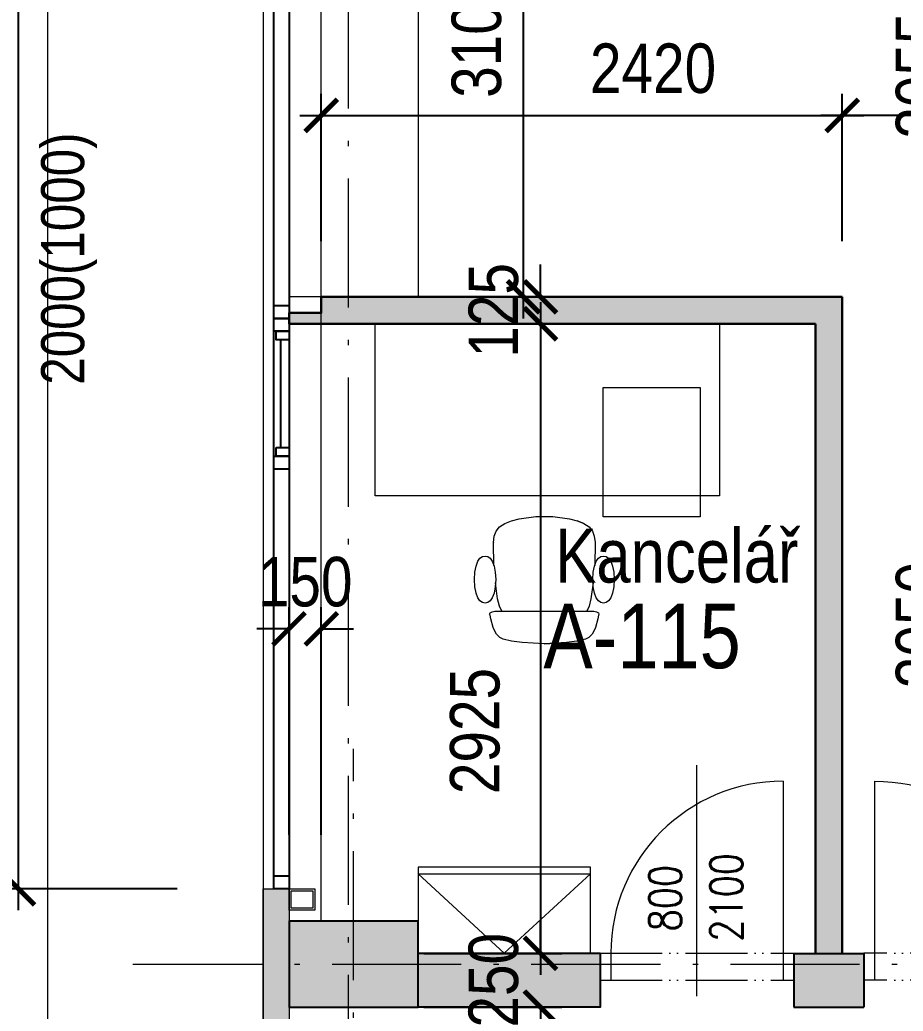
# Model space of a CAD drawing. Header units: millimetres. Extents: x 325046 to 1268204, y 1875583 to 2761998.
# Drawn here: x 704553 to 708657, y 2530674 to 2535280 of the extents above; entities that cross this region are included whole.
import ezdxf

# ---------------------------------------------------------------- set-up
doc = ezdxf.new("R2010")
doc.units = ezdxf.units.MM
doc.header["$LTSCALE"] = 100
doc.header["$PDMODE"] = 65
doc.linetypes.add('ACAD_ISO05W100', pattern=[33, 24, -3, 0, -3, 0, -3])
doc.linetypes.add('ACAD_ISO10W100', pattern=[18.5, 12, -3, 0.5, -3])
for name, color, linetype, lineweight, true_color in [('DVEŘE - POPIS', 7, 'Continuous', 5, 0x008a22), ('INTERIÉR', 7, 'Continuous', 5, 0xa65930), ('Manipulační - obrys - 1. etapa', 7, 'Continuous', 13, 0x1a63a8), ('OCELOVÉ KONSTRUKCE', 7, 'Continuous', 13, 0x2865c8), ('otvory', 7, 'Continuous', 20, 0xb30000), ('Pěší - obrys - 1. etapa', 7, 'Continuous', 13, 0x1a63a8), ('PŘÍČKY - SDK', 7, 'Continuous', 30, 0x6a1174), ('Šrafy - VÝPLŇ', 7, 'Continuous', 15, 0x9b9908)]:
    doc.layers.add(name, color=color, linetype=linetype, lineweight=lineweight, true_color=true_color)
for name, color, linetype in [('FASÁDY - okna - PŮDORYS', 8, 'Continuous'), ('kóty 100', 5, 'Continuous'), ('Kóty osové', 5, 'Continuous'), ('OKNA - RASTR', 5, 'Continuous'), ('PŘÍČKY - ZDĚNÉ', 4, 'Continuous'), ('ČÍSLO MÍSTNOSTI', 4, 'Continuous'), ('ŽB- SLOUPY', 3, 'Continuous')]:
    doc.layers.add(name, color=color, linetype=linetype)
for name, color, linetype, lineweight in [('Objekty - osy', 5, 'ACAD_ISO10W100', 20), ('OBVODOVÝ PLÁŠŤ', 2, 'Continuous', 9), ('ŠRAF-YTONG', 54, 'Continuous', 9), ('ŽB - Šraf-prefa', 253, 'Continuous', 13)]:
    doc.layers.add(name, color=color, linetype=linetype, lineweight=lineweight)
doc.layers.add('POPIS MÍSTNOSTÍ', color=7, linetype='Continuous', true_color=0x072bf2)
doc.layers.add('ŠRAF - SDK', color=7, linetype='Continuous', true_color=0xfbe0ee)
doc.styles.add('ARIAL NARROW', font='ARIALN.TTF')
doc.styles.add('ARIL-TENKÝ', font='arial.ttf')
doc.styles.add('FSIMPLEX', font='simplex.shx')
doc.dimstyles.new('100', dxfattribs={"dimscale": 100, "dimtxt": 2.3, "dimasz": 1.5, "dimexe": 1, "dimexo": 4, "dimgap": 1, "dimtad": 1, "dimdec": 0, "dimzin": 0, "dimdsep": 46, "dimtxsty": 'ARIAL NARROW', "dimblk": 'ARCHTICK', "dimcen": 4, "dimdle": 1, "dimclrd": 256, "dimclre": 256, "dimclrt": 7, "dimadec": 0, "dimazin": 0, "dimtfac": 1, "dimtdec": 0, "dimtix": 1, "dimtofl": 0, "dimtmove": 0, "dimatfit": 2, "dimldrblk": 'OBLIQUE', "dimfxl": 1, "dimtolj": 1, "dimtzin": 0, "dimlwd": -1, "dimlwe": -1, "dimarcsym": 1})
doc.dimstyles.new('400', dxfattribs={"dimscale": 400, "dimtxt": 2.5, "dimasz": 2, "dimexe": 1, "dimexo": 12, "dimgap": 1, "dimtad": 1, "dimdec": 0, "dimzin": 0, "dimdsep": 46, "dimtxsty": 'ARIL-TENKÝ', "dimblk": 'ARCHTICK', "dimcen": 4, "dimdle": 1, "dimclrd": 256, "dimclre": 256, "dimclrt": 7, "dimadec": 0, "dimazin": 0, "dimtfac": 1, "dimtdec": 0, "dimtix": 1, "dimtofl": 0, "dimtmove": 0, "dimatfit": 0, "dimldrblk": 'OBLIQUE', "dimfxl": 1, "dimtolj": 1, "dimtzin": 0, "dimlwd": -1, "dimlwe": -1, "dimarcsym": 0})

# ---------------------------------------------------------------- blocks, each defined once
blk = doc.blocks.new('_ARCHTICK')
at = {"color": 0, "linetype": 'ByBlock', "const_width": 0.15}
blk.add_lwpolyline([(-0.5, -0.5), (0.5, 0.5)], dxfattribs=at)
blk = doc.blocks.new('*D134')
at = {"layer": 'Defpoints', "color": 0, "transparency": 16777216}
for p in [(705803.7, 2536892.7), (699101.6, 2530892.7), (705803.7, 2530892.7)]:
    blk.add_point(p, dxfattribs=at)
at = {"layer": 'Kóty osové', "transparency": 16777216}
for p, q in [((699101.6, 2537292.7), (699101.6, 2530492.7)), ((701003.7, 2536892.7), (698701.6, 2536892.7)), ((701003.7, 2530892.7), (698701.6, 2530892.7))]:
    blk.add_line(p, q, dxfattribs=at)
at = {"layer": 'Kóty osové', "transparency": 16777216, "xscale": 800, "yscale": 800, "zscale": 800}
for p, rotation in [((699101.6, 2536892.7), 90), ((699101.6, 2530892.7), 270)]:
    blk.add_blockref('_ARCHTICK', p, dxfattribs=dict(at, rotation=rotation))
at = {"layer": 'Kóty osové', "color": 7, "transparency": 16777216, "insert": (698191, 2533892.7), "char_height": 1000, "attachment_point": 5, "rotation": 90, "style": 'ARIL-TENKÝ'}
blk.add_mtext('\\A1;6000', dxfattribs=at)
blk = doc.blocks.new('_Oblique')
at = {"color": 0, "lineweight": -2}
blk.add_line((-0.5, -0.5), (0.5, 0.5), dxfattribs=at)
blk = doc.blocks.new('*D290')
at = {"layer": 'Defpoints', "color": 0, "transparency": 16777216}
for p in [(705803.7, 2530892.7), (699101.6, 2524892.7), (705803.7, 2524892.7)]:
    blk.add_point(p, dxfattribs=at)
at = {"layer": 'Kóty osové', "transparency": 16777216}
for p, q in [((699101.6, 2531292.7), (699101.6, 2524492.7)), ((701003.7, 2530892.7), (698701.6, 2530892.7)), ((701003.7, 2524892.7), (698701.6, 2524892.7))]:
    blk.add_line(p, q, dxfattribs=at)
at = {"layer": 'Kóty osové', "transparency": 16777216, "xscale": 800, "yscale": 800, "zscale": 800}
for p, rotation in [((699101.6, 2530892.7), 90), ((699101.6, 2524892.7), 270)]:
    blk.add_blockref('_ARCHTICK', p, dxfattribs=dict(at, rotation=rotation))
at = {"layer": 'Kóty osové', "color": 7, "transparency": 16777216, "insert": (698191, 2527892.7), "char_height": 1000, "attachment_point": 5, "rotation": 90, "style": 'ARIL-TENKÝ'}
blk.add_mtext('\\A1;6000', dxfattribs=at)
blk = doc.blocks.new('*D297')
at = {"layer": 'Defpoints', "color": 0, "transparency": 16777216}
for p in [(705683.7, 2542892.7), (696182.8, 2518892.7), (705683.7, 2518892.7)]:
    blk.add_point(p, dxfattribs=at)
at = {"layer": 'Kóty osové', "transparency": 16777216}
for p, q in [((696182.8, 2543292.7), (696182.8, 2518492.7)), ((700883.7, 2542892.7), (695782.8, 2542892.7)), ((700883.7, 2518892.7), (695782.8, 2518892.7))]:
    blk.add_line(p, q, dxfattribs=at)
at = {"layer": 'Kóty osové', "transparency": 16777216, "xscale": 800, "yscale": 800, "zscale": 800}
for p, rotation in [((696182.8, 2542892.7), 90), ((696182.8, 2518892.7), 270)]:
    blk.add_blockref('_ARCHTICK', p, dxfattribs=dict(at, rotation=rotation))
at = {"layer": 'Kóty osové', "color": 7, "transparency": 16777216, "insert": (695272.2, 2530892.7), "char_height": 1000, "attachment_point": 5, "rotation": 90, "style": 'ARIL-TENKÝ'}
blk.add_mtext('\\A1;24000', dxfattribs=at)
blk = doc.blocks.new('A$C6A1E434B')
at = {"layer": 'FASÁDY - okna - PŮDORYS'}
blk.add_line((30, 2550), (30, 2050), dxfattribs=at)
for points in [[(10, 2590), (70, 2590), (70, 2550), (10, 2550)], [(10, 2050), (70, 2050), (70, 2010), (10, 2010)]]:
    blk.add_lwpolyline(points, close=True, dxfattribs=at)
at = {"layer": 'OKNA - RASTR'}
blk.add_lwpolyline([(0, 2650), (70, 2650), (70, 0), (0, 0), (0, 2650)], dxfattribs=at)
for points in [[(0, 2650), (70, 2650), (70, 2590), (0, 2590)], [(0, 2010), (70, 2010), (70, 1950), (0, 1950)], [(0, 60), (70, 60), (70, 0), (0, 0)]]:
    blk.add_lwpolyline(points, close=True, dxfattribs=at)
blk = doc.blocks.new('*D460')
at = {"layer": 'Defpoints', "color": 0, "ltscale": 100, "transparency": 16777216}
for p in [(705579.2, 2533992.7), (705579.2, 2533867.7), (706971.7, 2533867.7)]:
    blk.add_point(p, dxfattribs=at)
at = {"layer": 'kóty 100', "ltscale": 100, "transparency": 16777216}
for p, q in [((706971.7, 2533992.7), (706971.7, 2534142.7)), ((705979.2, 2533992.7), (707071.7, 2533992.7)), ((705979.2, 2533867.7), (707071.7, 2533867.7)), ((706971.7, 2533867.7), (706971.7, 2533717.7))]:
    blk.add_line(p, q, dxfattribs=at)
at = {"layer": 'kóty 100', "ltscale": 100, "transparency": 16777216, "xscale": 150, "yscale": 150, "zscale": 150}
for p, rotation in [((706971.7, 2533992.7), 270), ((706971.7, 2533867.7), 90)]:
    blk.add_blockref('_ARCHTICK', p, dxfattribs=dict(at, rotation=rotation))
at = {"layer": 'kóty 100', "color": 7, "ltscale": 100, "transparency": 16777216, "insert": (706754.3, 2533930.2), "char_height": 230, "attachment_point": 5, "rotation": 90, "style": 'ARIAL NARROW'}
blk.add_mtext('\\A1;125', dxfattribs=at)
blk = doc.blocks.new('*D461')
at = {"layer": 'Defpoints', "color": 0, "ltscale": 100, "transparency": 16777216}
for p in [(705579.2, 2533867.7), (706029.2, 2530942.7), (706971.7, 2530942.7)]:
    blk.add_point(p, dxfattribs=at)
at = {"layer": 'kóty 100', "ltscale": 100, "transparency": 16777216}
for p, q in [((706971.7, 2533967.7), (706971.7, 2530842.7)), ((705979.2, 2533867.7), (707071.7, 2533867.7)), ((706429.2, 2530942.7), (707071.7, 2530942.7))]:
    blk.add_line(p, q, dxfattribs=at)
at = {"layer": 'kóty 100', "ltscale": 100, "transparency": 16777216, "xscale": 150, "yscale": 150, "zscale": 150}
for p, rotation in [((706971.7, 2533867.7), 90), ((706971.7, 2530942.7), 270)]:
    blk.add_blockref('_ARCHTICK', p, dxfattribs=dict(at, rotation=rotation))
at = {"layer": 'kóty 100', "color": 7, "ltscale": 100, "transparency": 16777216, "insert": (706668, 2531975.5), "char_height": 230, "attachment_point": 5, "rotation": 90, "style": 'ARIAL NARROW'}
blk.add_mtext('\\A1;2925', dxfattribs=at)
blk = doc.blocks.new('*D462')
at = {"layer": 'Defpoints', "color": 0, "ltscale": 100, "transparency": 16777216}
for p in [(706029.2, 2530942.7), (706029.2, 2530692.7), (706971.7, 2530692.7)]:
    blk.add_point(p, dxfattribs=at)
at = {"layer": 'kóty 100', "ltscale": 100, "transparency": 16777216}
for p, q in [((706971.7, 2530942.7), (706971.7, 2531092.7)), ((706429.2, 2530942.7), (707071.7, 2530942.7)), ((706429.2, 2530692.7), (707071.7, 2530692.7)), ((706971.7, 2530692.7), (706971.7, 2530542.7))]:
    blk.add_line(p, q, dxfattribs=at)
at = {"layer": 'kóty 100', "ltscale": 100, "transparency": 16777216, "xscale": 150, "yscale": 150, "zscale": 150}
for p, rotation in [((706971.7, 2530942.7), 270), ((706971.7, 2530692.7), 90)]:
    blk.add_blockref('_ARCHTICK', p, dxfattribs=dict(at, rotation=rotation))
at = {"layer": 'kóty 100', "color": 7, "ltscale": 100, "transparency": 16777216, "insert": (706754.3, 2530817.7), "char_height": 230, "attachment_point": 5, "rotation": 90, "style": 'ARIAL NARROW'}
blk.add_mtext('\\A1;250', dxfattribs=at)
blk = doc.blocks.new('*D482')
at = {"layer": 'Defpoints', "color": 0, "ltscale": 100, "transparency": 16777216}
for p in [(705803.7, 2532450.6), (705803.7, 2531092.7), (705953.7, 2531092.7)]:
    blk.add_point(p, dxfattribs=at)
at = {"layer": 'kóty 100', "ltscale": 100, "transparency": 16777216}
for p, q in [((705803.7, 2531492.7), (705803.7, 2532550.6)), ((705953.7, 2531492.7), (705953.7, 2532550.6)), ((705803.7, 2532450.6), (705653.7, 2532450.6)), ((705953.7, 2532450.6), (706103.7, 2532450.6))]:
    blk.add_line(p, q, dxfattribs=at)
at = {"layer": 'kóty 100', "ltscale": 100, "transparency": 16777216, "xscale": 150, "yscale": 150, "zscale": 150}
blk.add_blockref('_ARCHTICK', (705803.7, 2532450.6), dxfattribs=at)
at = {"layer": 'kóty 100', "ltscale": 100, "transparency": 16777216, "xscale": 150, "yscale": 150, "zscale": 150, "rotation": 180}
blk.add_blockref('_ARCHTICK', (705953.7, 2532450.6), dxfattribs=at)
at = {"layer": 'kóty 100', "color": 7, "ltscale": 100, "transparency": 16777216, "insert": (705878.7, 2532668), "char_height": 230, "attachment_point": 5, "style": 'ARIAL NARROW'}
blk.add_mtext('\\A1;150', dxfattribs=at)
blk = doc.blocks.new('*D504')
at = {"layer": 'Defpoints', "color": 0, "ltscale": 100, "transparency": 16777216}
for p in [(704546.5, 2537242.7), (705733.7, 2537242.7), (705683.7, 2531242.7)]:
    blk.add_point(p, dxfattribs=at)
at = {"layer": 'kóty 100', "ltscale": 100, "transparency": 16777216}
for p, q in [((704546.5, 2531142.7), (704546.5, 2537342.7)), ((705333.7, 2537242.7), (704446.5, 2537242.7)), ((705283.7, 2531242.7), (704446.5, 2531242.7))]:
    blk.add_line(p, q, dxfattribs=at)
at = {"layer": 'kóty 100', "ltscale": 100, "transparency": 16777216, "xscale": 150, "yscale": 150, "zscale": 150}
for p, rotation in [((704546.5, 2537242.7), 90), ((704546.5, 2531242.7), 270)]:
    blk.add_blockref('_ARCHTICK', p, dxfattribs=dict(at, rotation=rotation))
at = {"layer": 'kóty 100', "color": 7, "ltscale": 100, "transparency": 16777216, "insert": (704329.1, 2534242.7), "char_height": 230, "attachment_point": 5, "rotation": 90, "style": 'ARIAL NARROW'}
blk.add_mtext('\\A1;6000', dxfattribs=at)
blk = doc.blocks.new('A$C2DA8013F')
at = {"layer": 'otvory', "linetype": 'ACAD_ISO05W100', "ltscale": 0.12}
for p, q in [((874.6, 0), (874.6, 900)), ((999.6, 0), (999.6, 900))]:
    blk.add_line(p, q, dxfattribs=at)
at = {"layer": 'otvory'}
for p, q in [((74.6, 850), (999.6, 850)), ((874.6, 50), (999.6, 50))]:
    blk.add_line(p, q, dxfattribs=at)
at = {"layer": 'otvory', "ltscale": 2, "transparency": 33554687}
blk.add_line((1073.7, 450), (0, 450), dxfattribs=at)
blk.add_arc((874.6, 850), 800, 180, 270, dxfattribs=at)
blk = doc.blocks.new('VI_2D_01_XX__FCPLA1112701903018')
for p, q in [((0.1282, 0.2336), (0.1136, 0.2183)), ((0.1439, 0.2413), (0.1282, 0.2336)), ((0.1839, 0.2504), (0.1439, 0.2413)), ((0.2327, 0.2571), (0.1839, 0.2504)), ((0.2834, 0.2611), (0.2327, 0.2571)), ((0.3354, 0.2637), (0.2834, 0.2611)), ((0.3354, 0.2638), (0.2838, 0.2612)), ((0.3354, 0.2637), (0.2838, 0.2612)), ((0.387, 0.2612), (0.3354, 0.2638)), ((0.3354, 0.2638), (0.3873, 0.2611)), ((0.3873, 0.2611), (0.3354, 0.2637)), ((0.4381, 0.2571), (0.387, 0.2612)), ((0.4381, 0.2571), (0.3873, 0.2611)), ((0.4869, 0.2504), (0.4381, 0.2571)), ((0.5268, 0.2413), (0.4869, 0.2504)), ((0.5425, 0.2336), (0.5268, 0.2413)), ((0.5572, 0.2183), (0.5425, 0.2336)), ((0.098, 0.1871), (0.0874, 0.1476)), ((0.1041, 0.2015), (0.098, 0.1871)), ((0.1136, 0.2183), (0.1041, 0.2015)), ((0.5666, 0.2015), (0.5572, 0.2183)), ((0.5728, 0.1871), (0.5666, 0.2015)), ((0.5834, 0.1476), (0.5728, 0.1871)), ((0.0874, 0.1476), (0.084, 0.1311)), ((0.5867, 0.1311), (0.5834, 0.1476)), ((0.0825, 0.1277), (0.0813, 0.1263)), ((0.0813, 0.1263), (0.0839, 0.1197)), ((0.084, 0.1311), (0.0825, 0.1277)), ((0.0839, 0.1197), (0.0929, 0.1143)), ((0.0929, 0.1143), (0.1053, 0.1118)), ((0.1053, 0.1118), (0.1842, 0.1118)), ((0.1381, 0.1118), (0.1273, 0.0879)), ((0.1842, 0.1118), (0.2328, 0.1118)), ((0.2328, 0.1118), (0.2838, 0.1118)), ((0.2838, 0.1118), (0.3354, 0.1118)), ((0.3354, 0.1118), (0.3869, 0.1118)), ((0.3869, 0.1118), (0.438, 0.1118)), ((0.438, 0.1118), (0.4865, 0.1118)), ((0.4865, 0.1118), (0.5654, 0.1118)), ((0.5435, 0.0879), (0.5327, 0.1118)), ((0.5654, 0.1118), (0.5779, 0.1143)), ((0.5779, 0.1143), (0.5868, 0.1197)), ((0.5882, 0.1277), (0.5867, 0.1311)), ((0.5868, 0.1197), (0.5895, 0.1263)), ((0.5895, 0.1263), (0.5882, 0.1277)), ((0.0269, 0.0502), (0.0186, 0.028)), ((0.0366, 0.0643), (0.0269, 0.0502)), ((0.0478, 0.0718), (0.0366, 0.0643)), ((0.0604, 0.0743), (0.0478, 0.0718)), ((0.073, 0.0718), (0.0604, 0.0743)), ((0.0842, 0.0643), (0.073, 0.0718)), ((0.0939, 0.0502), (0.0842, 0.0643)), ((0.1021, 0.028), (0.0939, 0.0502)), ((0.1188, 0.0548), (0.1088, -0.0206)), ((0.1273, 0.0879), (0.1188, 0.0548)), ((0.5519, 0.0548), (0.5435, 0.0879)), ((0.5619, -0.0206), (0.5519, 0.0548)), ((0.5769, 0.0502), (0.5686, 0.028)), ((0.5866, 0.0643), (0.5769, 0.0502)), ((0.5978, 0.0718), (0.5866, 0.0643)), ((0.6104, 0.0743), (0.5978, 0.0718)), ((0.623, 0.0718), (0.6104, 0.0743)), ((0.6342, 0.0643), (0.623, 0.0718)), ((0.6439, 0.0502), (0.6342, 0.0643)), ((0.6521, 0.028), (0.6439, 0.0502)), ((0.0186, 0.028), (0.013, -0.0009)), ((0.1078, -0.0009), (0.1021, 0.028)), ((0.5686, 0.028), (0.563, -0.0009)), ((0.6578, -0.0009), (0.6521, 0.028)), ((0.013, -0.0009), (0.0111, -0.035)), ((0.0111, -0.035), (0.013, -0.069)), ((0.1096, -0.035), (0.1078, -0.0009)), ((0.1078, -0.069), (0.1096, -0.035)), ((0.563, -0.0009), (0.5611, -0.035)), ((0.5611, -0.035), (0.563, -0.069)), ((0.6596, -0.035), (0.6578, -0.0009)), ((0.6578, -0.069), (0.6596, -0.035)), ((0.013, -0.069), (0.0186, -0.0979)), ((0.1021, -0.0979), (0.1078, -0.069)), ((0.563, -0.069), (0.5686, -0.0979)), ((0.6521, -0.0979), (0.6578, -0.069)), ((0.0186, -0.0979), (0.0269, -0.1201)), ((0.0269, -0.1201), (0.0366, -0.1342)), ((0.0366, -0.1342), (0.0478, -0.1417)), ((0.073, -0.1417), (0.0842, -0.1342)), ((0.0842, -0.1342), (0.0939, -0.1201)), ((0.0939, -0.1201), (0.1021, -0.0979)), ((0.1011, -0.1007), (0.0994, -0.2065)), ((0.5686, -0.0979), (0.5769, -0.1201)), ((0.5713, -0.2065), (0.5697, -0.1007)), ((0.5769, -0.1201), (0.5866, -0.1342)), ((0.5866, -0.1342), (0.5978, -0.1417)), ((0.623, -0.1417), (0.6342, -0.1342)), ((0.6342, -0.1342), (0.6439, -0.1201)), ((0.6439, -0.1201), (0.6521, -0.0979)), ((0.0478, -0.1417), (0.0604, -0.1442)), ((0.0604, -0.1442), (0.073, -0.1417)), ((0.5978, -0.1417), (0.6104, -0.1442)), ((0.6104, -0.1442), (0.623, -0.1417)), ((0.0994, -0.2065), (0.0994, -0.2064)), ((0.0994, -0.2065), (0.103, -0.2362)), ((0.0994, -0.2065), (0.103, -0.2361)), ((0.5678, -0.2362), (0.5713, -0.2065)), ((0.5678, -0.2361), (0.5713, -0.2065)), ((0.103, -0.2361), (0.1116, -0.2602)), ((0.103, -0.2361), (0.103, -0.2361)), ((0.103, -0.2361), (0.103, -0.2361)), ((0.103, -0.2362), (0.1116, -0.2602)), ((0.1116, -0.2602), (0.1273, -0.2796)), ((0.1116, -0.2602), (0.1273, -0.2796)), ((0.5435, -0.2796), (0.5591, -0.2602)), ((0.5435, -0.2796), (0.5591, -0.2602)), ((0.5591, -0.2602), (0.5678, -0.2361)), ((0.5591, -0.2602), (0.5678, -0.2362)), ((0.5591, -0.2602), (0.5591, -0.2602)), ((0.1273, -0.2796), (0.1516, -0.2952)), ((0.1273, -0.2796), (0.1516, -0.2952)), ((0.1516, -0.2952), (0.1516, -0.2952)), ((0.1516, -0.2952), (0.1521, -0.2954)), ((0.1521, -0.2954), (0.1831, -0.308)), ((0.1831, -0.308), (0.2187, -0.3175)), ((0.2187, -0.3175), (0.296, -0.3281)), ((0.3747, -0.3281), (0.452, -0.3175)), ((0.452, -0.3175), (0.4877, -0.308)), ((0.4877, -0.308), (0.5191, -0.2952)), ((0.5186, -0.2954), (0.4877, -0.308)), ((0.5186, -0.2954), (0.5191, -0.2952)), ((0.5191, -0.2952), (0.5435, -0.2796)), ((0.5191, -0.2952), (0.5435, -0.2796)), ((0.296, -0.3281), (0.3747, -0.3281))]:
    blk.add_line(p, q)
blk = doc.blocks.new('*D1525')
at = {"layer": 'Defpoints', "color": 0, "ltscale": 100, "transparency": 16777216}
for p in [(708473.7, 2530692.7), (709373.7, 2530692.7), (708473.7, 2529744.4)]:
    blk.add_point(p, dxfattribs=at)
at = {"layer": 'kóty 100', "ltscale": 100, "transparency": 16777216}
for p, q in [((708473.7, 2530292.7), (708473.7, 2529644.4)), ((709373.7, 2530292.7), (709373.7, 2529644.4)), ((709473.7, 2529744.4), (708373.7, 2529744.4))]:
    blk.add_line(p, q, dxfattribs=at)
at = {"layer": 'kóty 100', "ltscale": 100, "transparency": 16777216, "xscale": 150, "yscale": 150, "zscale": 150, "rotation": 180}
blk.add_blockref('_ARCHTICK', (708473.7, 2529744.4), dxfattribs=at)
at = {"layer": 'kóty 100', "ltscale": 100, "transparency": 16777216, "xscale": 150, "yscale": 150, "zscale": 150}
blk.add_blockref('_ARCHTICK', (709373.7, 2529744.4), dxfattribs=at)
at = {"layer": 'kóty 100', "color": 7, "ltscale": 100, "transparency": 16777216, "insert": (708923.7, 2529961.8), "char_height": 230, "attachment_point": 5, "style": 'ARIAL NARROW'}
blk.add_mtext('\\A1;900', dxfattribs=at)
blk = doc.blocks.new('*D1526')
at = {"layer": 'Defpoints', "color": 0, "ltscale": 100, "transparency": 16777216}
for p in [(708148.7, 2530692.7), (708473.7, 2530692.7), (708148.7, 2529744.4)]:
    blk.add_point(p, dxfattribs=at)
at = {"layer": 'kóty 100', "ltscale": 100, "transparency": 16777216}
for p, q in [((708148.7, 2530292.7), (708148.7, 2529644.4)), ((708473.7, 2530292.7), (708473.7, 2529644.4)), ((708148.7, 2529744.4), (707998.7, 2529744.4)), ((708473.7, 2529744.4), (708623.7, 2529744.4))]:
    blk.add_line(p, q, dxfattribs=at)
at = {"layer": 'kóty 100', "ltscale": 100, "transparency": 16777216, "xscale": 150, "yscale": 150, "zscale": 150}
blk.add_blockref('_ARCHTICK', (708148.7, 2529744.4), dxfattribs=at)
at = {"layer": 'kóty 100', "ltscale": 100, "transparency": 16777216, "xscale": 150, "yscale": 150, "zscale": 150, "rotation": 180}
blk.add_blockref('_ARCHTICK', (708473.7, 2529744.4), dxfattribs=at)
at = {"layer": 'kóty 100', "color": 7, "ltscale": 100, "transparency": 16777216, "insert": (708311.2, 2529961.8), "char_height": 230, "attachment_point": 5, "style": 'ARIAL NARROW'}
blk.add_mtext('\\A1;325', dxfattribs=at)
blk = doc.blocks.new('*D1527')
at = {"layer": 'Defpoints', "color": 0, "ltscale": 100, "transparency": 16777216}
for p in [(706403.7, 2530692.7), (707248.7, 2530692.7), (706403.7, 2529744.4)]:
    blk.add_point(p, dxfattribs=at)
at = {"layer": 'kóty 100', "ltscale": 100, "transparency": 16777216}
for p, q in [((706403.7, 2530292.7), (706403.7, 2529644.4)), ((707248.7, 2530292.7), (707248.7, 2529644.4)), ((707348.7, 2529744.4), (706303.7, 2529744.4))]:
    blk.add_line(p, q, dxfattribs=at)
at = {"layer": 'kóty 100', "ltscale": 100, "transparency": 16777216, "xscale": 150, "yscale": 150, "zscale": 150, "rotation": 180}
blk.add_blockref('_ARCHTICK', (706403.7, 2529744.4), dxfattribs=at)
at = {"layer": 'kóty 100', "ltscale": 100, "transparency": 16777216, "xscale": 150, "yscale": 150, "zscale": 150}
blk.add_blockref('_ARCHTICK', (707248.7, 2529744.4), dxfattribs=at)
at = {"layer": 'kóty 100', "color": 7, "ltscale": 100, "transparency": 16777216, "insert": (706826.2, 2529961.8), "char_height": 230, "attachment_point": 5, "style": 'ARIAL NARROW'}
blk.add_mtext('\\A1;845', dxfattribs=at)
blk = doc.blocks.new('*D1558')
at = {"layer": 'Defpoints', "color": 0, "transparency": 16777216}
for p in [(692991, 2591362.7), (705683.7, 2591362.7), (705683.7, 2470422.7)]:
    blk.add_point(p, dxfattribs=at)
at = {"layer": 'Kóty osové', "transparency": 16777216}
for p, q in [((692991, 2470022.7), (692991, 2591762.7)), ((700883.7, 2591362.7), (692591, 2591362.7)), ((700883.7, 2470422.7), (692591, 2470422.7))]:
    blk.add_line(p, q, dxfattribs=at)
at = {"layer": 'Kóty osové', "transparency": 16777216, "xscale": 800, "yscale": 800, "zscale": 800}
for p, rotation in [((692991, 2591362.7), 90), ((692991, 2470422.7), 270)]:
    blk.add_blockref('_ARCHTICK', p, dxfattribs=dict(at, rotation=rotation))
at = {"layer": 'Kóty osové', "color": 7, "transparency": 16777216, "insert": (692080.4, 2530892.7), "char_height": 1000, "attachment_point": 5, "rotation": 90, "style": 'ARIL-TENKÝ'}
blk.add_mtext('\\A1;120940', dxfattribs=at)
blk = doc.blocks.new('*D1574')
at = {"layer": 'Defpoints', "color": 0, "ltscale": 100, "transparency": 16777216}
for p in [(707248.7, 2530692.7), (708148.7, 2530692.7), (707248.7, 2529744.4)]:
    blk.add_point(p, dxfattribs=at)
at = {"layer": 'kóty 100', "ltscale": 100, "transparency": 16777216}
for p, q in [((707248.7, 2530292.7), (707248.7, 2529644.4)), ((708148.7, 2530292.7), (708148.7, 2529644.4)), ((708248.7, 2529744.4), (707148.7, 2529744.4))]:
    blk.add_line(p, q, dxfattribs=at)
at = {"layer": 'kóty 100', "ltscale": 100, "transparency": 16777216, "xscale": 150, "yscale": 150, "zscale": 150, "rotation": 180}
blk.add_blockref('_ARCHTICK', (707248.7, 2529744.4), dxfattribs=at)
at = {"layer": 'kóty 100', "ltscale": 100, "transparency": 16777216, "xscale": 150, "yscale": 150, "zscale": 150}
blk.add_blockref('_ARCHTICK', (708148.7, 2529744.4), dxfattribs=at)
at = {"layer": 'kóty 100', "color": 7, "ltscale": 100, "transparency": 16777216, "insert": (707698.7, 2529961.8), "char_height": 230, "attachment_point": 5, "style": 'ARIAL NARROW'}
blk.add_mtext('\\A1;900', dxfattribs=at)
blk = doc.blocks.new('*D1575')
at = {"layer": 'Defpoints', "color": 0, "linetype": 'ByBlock', "ltscale": 100, "transparency": 16777216}
for p in [(708373.7, 2534835.6), (705953.7, 2533851.8), (708373.7, 2533851.8)]:
    blk.add_point(p, dxfattribs=at)
at = {"layer": 'kóty 100', "linetype": 'ByBlock', "ltscale": 100, "transparency": 16777216}
for p, q in [((705953.7, 2534251.8), (705953.7, 2534935.6)), ((708373.7, 2534251.8), (708373.7, 2534935.6)), ((705853.7, 2534835.6), (708473.7, 2534835.6))]:
    blk.add_line(p, q, dxfattribs=at)
at = {"layer": 'kóty 100', "linetype": 'ByBlock', "ltscale": 100, "transparency": 16777216, "xscale": 150, "yscale": 150, "zscale": 150, "rotation": 180}
blk.add_blockref('_ARCHTICK', (705953.7, 2534835.6), dxfattribs=at)
at = {"layer": 'kóty 100', "linetype": 'ByBlock', "ltscale": 100, "transparency": 16777216, "xscale": 150, "yscale": 150, "zscale": 150}
blk.add_blockref('_ARCHTICK', (708373.7, 2534835.6), dxfattribs=at)
at = {"layer": 'kóty 100', "color": 7, "linetype": 'ByBlock', "ltscale": 100, "transparency": 16777216, "insert": (707494.7, 2535053.1), "char_height": 230, "attachment_point": 5, "style": 'ARIAL NARROW'}
blk.add_mtext('\\A1;2420', dxfattribs=at)
blk = doc.blocks.new('*D1576')
at = {"layer": 'Defpoints', "color": 0, "linetype": 'ByBlock', "ltscale": 100, "transparency": 16777216}
for p in [(708373.7, 2534835.6), (708373.7, 2533992.7), (710838.7, 2532787.7)]:
    blk.add_point(p, dxfattribs=at)
at = {"layer": 'kóty 100', "linetype": 'ByBlock', "ltscale": 100, "transparency": 16777216}
for p, q in [((708373.7, 2534392.7), (708373.7, 2534935.6)), ((710838.7, 2533187.7), (710838.7, 2534935.6)), ((710938.7, 2534835.6), (708273.7, 2534835.6))]:
    blk.add_line(p, q, dxfattribs=at)
at = {"layer": 'kóty 100', "linetype": 'ByBlock', "ltscale": 100, "transparency": 16777216, "xscale": 150, "yscale": 150, "zscale": 150, "rotation": 180}
blk.add_blockref('_ARCHTICK', (708373.7, 2534835.6), dxfattribs=at)
at = {"layer": 'kóty 100', "linetype": 'ByBlock', "ltscale": 100, "transparency": 16777216, "xscale": 150, "yscale": 150, "zscale": 150}
blk.add_blockref('_ARCHTICK', (710838.7, 2534835.6), dxfattribs=at)
at = {"layer": 'kóty 100', "color": 7, "linetype": 'ByBlock', "ltscale": 100, "transparency": 16777216, "insert": (709606.2, 2535053.1), "char_height": 230, "attachment_point": 5, "style": 'ARIAL NARROW'}
blk.add_mtext('\\A1;2465', dxfattribs=at)
blk = doc.blocks.new('*D1585')
at = {"layer": 'Defpoints', "color": 0, "linetype": 'ByBlock', "ltscale": 100, "transparency": 16777216}
for p in [(706403.7, 2537092.7), (706892.8, 2537092.7), (706403.7, 2533992.7)]:
    blk.add_point(p, dxfattribs=at)
at = {"layer": 'kóty 100', "linetype": 'ByBlock', "ltscale": 100, "transparency": 16777216}
for p, q in [((706892.8, 2533892.7), (706892.8, 2537192.7)), ((706803.7, 2537092.7), (706992.8, 2537092.7)), ((706803.7, 2533992.7), (706992.8, 2533992.7))]:
    blk.add_line(p, q, dxfattribs=at)
at = {"layer": 'kóty 100', "linetype": 'ByBlock', "ltscale": 100, "transparency": 16777216, "xscale": 150, "yscale": 150, "zscale": 150}
for p, rotation in [((706892.8, 2537092.7), 90), ((706892.8, 2533992.7), 270)]:
    blk.add_blockref('_ARCHTICK', p, dxfattribs=dict(at, rotation=rotation))
at = {"layer": 'kóty 100', "color": 7, "linetype": 'ByBlock', "ltscale": 100, "transparency": 16777216, "insert": (706675.4, 2535210.4), "char_height": 230, "attachment_point": 5, "rotation": 90, "style": 'ARIAL NARROW'}
blk.add_mtext('\\A1;3100', dxfattribs=at)
blk = doc.blocks.new('*D1590')
at = {"layer": 'Defpoints', "color": 0, "linetype": 'ByBlock', "ltscale": 100, "transparency": 16777216}
for p in [(708373.7, 2533992.7), (708956.2, 2533992.7), (708373.7, 2530942.7)]:
    blk.add_point(p, dxfattribs=at)
at = {"layer": 'kóty 100', "linetype": 'ByBlock', "ltscale": 100, "transparency": 16777216}
for p, q in [((708956.2, 2530842.7), (708956.2, 2534092.7)), ((708773.7, 2533992.7), (709056.2, 2533992.7)), ((708773.7, 2530942.7), (709056.2, 2530942.7))]:
    blk.add_line(p, q, dxfattribs=at)
at = {"layer": 'kóty 100', "linetype": 'ByBlock', "ltscale": 100, "transparency": 16777216, "xscale": 150, "yscale": 150, "zscale": 150}
for p, rotation in [((708956.2, 2533992.7), 90), ((708956.2, 2530942.7), 270)]:
    blk.add_blockref('_ARCHTICK', p, dxfattribs=dict(at, rotation=rotation))
at = {"layer": 'kóty 100', "color": 7, "linetype": 'ByBlock', "ltscale": 100, "transparency": 16777216, "insert": (708738.8, 2532467.7), "char_height": 230, "attachment_point": 5, "rotation": 90, "style": 'ARIAL NARROW'}
blk.add_mtext('\\A1;3050', dxfattribs=at)
blk = doc.blocks.new('*D1591')
at = {"layer": 'Defpoints', "color": 0, "linetype": 'ByBlock', "ltscale": 100, "transparency": 16777216}
for p in [(708303.7, 2536047.7), (708956.2, 2536047.7), (708373.7, 2533992.7)]:
    blk.add_point(p, dxfattribs=at)
at = {"layer": 'kóty 100', "linetype": 'ByBlock', "ltscale": 100, "transparency": 16777216}
for p, q in [((708956.2, 2533892.7), (708956.2, 2536147.7)), ((708703.7, 2536047.7), (709056.2, 2536047.7)), ((708773.7, 2533992.7), (709056.2, 2533992.7))]:
    blk.add_line(p, q, dxfattribs=at)
at = {"layer": 'kóty 100', "linetype": 'ByBlock', "ltscale": 100, "transparency": 16777216, "xscale": 150, "yscale": 150, "zscale": 150}
for p, rotation in [((708956.2, 2536047.7), 90), ((708956.2, 2533992.7), 270)]:
    blk.add_blockref('_ARCHTICK', p, dxfattribs=dict(at, rotation=rotation))
at = {"layer": 'kóty 100', "color": 7, "linetype": 'ByBlock', "ltscale": 100, "transparency": 16777216, "insert": (708738.8, 2535020.2), "char_height": 230, "attachment_point": 5, "rotation": 90, "style": 'ARIAL NARROW'}
blk.add_mtext('\\A1;2055', dxfattribs=at)

msp = doc.modelspace()

# ---------------------------------------------------------------- hatches: boundary and pattern name
at = {"layer": 'ŠRAF - SDK', "ltscale": 100}
h = msp.add_hatch(color=256, dxfattribs=at)
h.set_gradient(color1=(251, 224, 238), color2=(251, 225, 239), one_color=1)
h.paths.add_polyline_path([(708248.7, 2533867.7), (708248.7, 2530942.7), (708373.7, 2530942.7), (708373.7, 2533992.7), (705953.7, 2533992.7), (705953.7, 2533917.7), (705803.7, 2533917.7), (705803.7, 2533867.7)])
at = {"layer": 'ŠRAF-YTONG', "linetype": 'ByBlock', "ltscale": 100, "true_color": 0x919191}
h = msp.add_hatch(color=252, dxfattribs=at)
h.dxf.hatch_style = 1
h.paths.add_polyline_path([(707248.7, 2530942.7), (706403.7, 2530942.7), (706403.7, 2530692.7), (707248.7, 2530692.7)])
h = msp.add_hatch(color=252, dxfattribs=at)
h.dxf.hatch_style = 1
h.paths.add_polyline_path([(708473.7, 2530942.7), (708148.7, 2530942.7), (708148.7, 2530692.7), (708473.7, 2530692.7)])
at = {"layer": 'Šrafy - VÝPLŇ', "linetype": 'ByBlock', "ltscale": 100}
h = msp.add_hatch(color=256, dxfattribs=at)
h.dxf.hatch_style = 1
h.paths.add_polyline_path([(705803.7, 2531242.7), (705683.7, 2531242.7), (705683.7, 2526232.7), (705803.7, 2526232.7)])
h.paths.add_polyline_path([(705803.7, 2525332.7), (705683.7, 2525332.7), (705683.7, 2524492.7), (705803.7, 2524492.7)])
at = {"layer": 'ŽB - Šraf-prefa'}
h = msp.add_hatch(color=256, dxfattribs=at)
h.dxf.hatch_style = 1
h.paths.add_polyline_path([(706403.7, 2530692.7), (706403.7, 2531092.7), (705803.7, 2531092.7), (705803.7, 2530692.7)])

# ---------------------------------------------------------------- linework, layer by layer
at = {"layer": 'INTERIÉR', "ltscale": 100}
msp.add_lwpolyline([(706403.7, 2535599.3), (706403.7, 2533992.7), (705803.7, 2533992.7), (705803.7, 2536692.7), (706403.7, 2536692.7), (706403.7, 2533992.7)], dxfattribs=at)
at = {"layer": 'INTERIÉR'}
for points in [[(707803.8, 2533068), (706203.8, 2533068), (706203.8, 2533867.7), (707803.8, 2533867.7)], [(707712.8, 2532970.9), (707262.7, 2532970.9), (707262.7, 2533570.8), (707712.8, 2533570.8)], [(706403.7, 2531342.8), (706403.7, 2530942.7), (707203.6, 2530942.7), (707203.6, 2531342.8)]]:
    msp.add_lwpolyline(points, close=True, dxfattribs=at)
msp.add_lwpolyline([(706403.7, 2531312.8), (707203.6, 2531312.7), (706803.6, 2530942.8), (706403.7, 2531312.8)], dxfattribs=at)
at = {"layer": 'Manipulační - obrys - 1. etapa', "ltscale": 100}
msp.add_lwpolyline([(705683.7, 2470422.7), (704683.7, 2470422.7), (704683.7, 2591362.7), (705683.7, 2591362.7)], dxfattribs=at)
at = {"layer": 'Objekty - osy', "ltscale": 0.5}
for points in [[(706078.7, 2591892.7), (706078.7, 2469892.7)], [(706103.7, 2529892.7), (706103.7, 2531892.7)], [(705078.7, 2530892.7), (719078.7, 2530892.7)]]:
    msp.add_lwpolyline(points, dxfattribs=at)
at = {"layer": 'OBVODOVÝ PLÁŠŤ'}
msp.add_line((705683.7, 2531242.7), (705803.7, 2531242.7), dxfattribs=at)
for points in [[(705683.7, 2526232.7), (705683.7, 2531242.7)], [(705803.7, 2531242.7), (705803.7, 2526232.7)]]:
    msp.add_lwpolyline(points, dxfattribs=at)
at = {"layer": 'OCELOVÉ KONSTRUKCE', "flags": 128}
for points in [[(705803.7, 2531242.7), (705923.7, 2531242.7), (705923.7, 2531142.7), (705803.7, 2531142.7)], [(705813.7, 2531232.7), (705913.7, 2531232.7), (705913.7, 2531152.7), (705813.7, 2531152.7)]]:
    msp.add_lwpolyline(points, close=True, dxfattribs=at)
at = {"layer": 'otvory'}
msp.add_line((705953.7, 2531092.7), (705953.7, 2536692.7), dxfattribs=at)
at = {"layer": 'Pěší - obrys - 1. etapa'}
msp.add_lwpolyline([(705603.7, 2449362.8), (702103.7, 2449362.7), (702103.7, 2467362.7), (683103.7, 2467362.7), (683103.7, 2470362.7), (702103.7, 2470362.7), (702103.7, 2591362.7), (683291.9, 2591362.7), (683865.8, 2594362.7), (702103.7, 2594362.7), (702103.7, 2611836), (705683.7, 2612324.5), (705683.7, 2449362.8)], dxfattribs=at)
at = {"layer": 'PŘÍČKY - SDK', "ltscale": 100}
msp.add_line((705803.7, 2533917.7), (705803.7, 2533867.7), dxfattribs=at)
at = {"layer": 'PŘÍČKY - SDK'}
msp.add_line((708248.7, 2533867.7), (705803.7, 2533867.7), dxfattribs=at)
for points in [[(705803.7, 2533917.7), (705953.7, 2533917.7), (705953.7, 2533992.7), (708373.7, 2533992.7)], [(708373.7, 2533992.7), (708373.7, 2530942.7)], [(708248.7, 2533867.7), (708248.7, 2530942.7)]]:
    msp.add_lwpolyline(points, dxfattribs=at)
at = {"layer": 'PŘÍČKY - ZDĚNÉ', "linetype": 'ByBlock', "ltscale": 100}
msp.add_line((707248.7, 2530942.7), (706403.7, 2530942.7), dxfattribs=at)
msp.add_lwpolyline([(707248.7, 2530942.7), (707248.7, 2530692.7), (706403.7, 2530692.7)], dxfattribs=at)
at = {"layer": 'PŘÍČKY - ZDĚNÉ'}
for points in [[(708148.7, 2530942.7), (708473.7, 2530942.7)], [(708148.7, 2530942.7), (708148.7, 2530692.7)], [(708473.7, 2530942.7), (708473.7, 2530692.7)], [(708148.7, 2530692.7), (708473.7, 2530692.7)]]:
    msp.add_lwpolyline(points, dxfattribs=at)
at = {"layer": 'ŽB- SLOUPY'}
msp.add_lwpolyline([(706403.7, 2530692.7), (706403.7, 2531092.7), (705803.7, 2531092.7), (705803.7, 2530692.7)], close=True, dxfattribs=at)

# ---------------------------------------------------------------- block references
at = {"layer": 'INTERIÉR', "xscale": -999.9999999999986, "yscale": 999.9999999999986, "zscale": 999.9999999999986, "rotation": 180.0000985494481}
msp.add_blockref('VI_2D_01_XX__FCPLA1112701903018', (706654, 2532644.2), dxfattribs=at)
at = {"layer": 'OKNA - RASTR'}
for p in [(705733.7, 2533892.7), (705733.7, 2531242.7)]:
    msp.add_blockref('A$C6A1E434B', p, dxfattribs=at)
at = {"layer": 'otvory', "rotation": 270}
msp.add_blockref('A$C2DA8013F', (707248.7, 2531817.4), dxfattribs=at)
at = {"layer": 'otvory', "xscale": -1, "rotation": 90}
msp.add_blockref('A$C2DA8013F', (709373.6, 2531817.4), dxfattribs=at)

# ---------------------------------------------------------------- texts
at = {"layer": 'DVEŘE - POPIS', "style": 'FSIMPLEX', "width": 0.8}
for s, p in [('2100', (707910, 2530997)), ('800', (707626, 2531044.8))]:
    msp.add_text(s, height=150, rotation=90, dxfattribs=at).set_placement(p)
at = {"layer": 'kóty 100', "color": 7, "ltscale": 100, "style": 'ARIAL NARROW'}
msp.add_text('2000(1000)', height=200, rotation=90, dxfattribs=at).set_placement((704852.2, 2533584.5))
at = {"layer": 'POPIS MÍSTNOSTÍ', "style": 'ARIAL NARROW'}
msp.add_text('Kancelář', height=250, rotation=360, dxfattribs=at).set_placement((707040.2, 2532665.4))
at = {"layer": 'ČÍSLO MÍSTNOSTI', "style": 'ARIAL NARROW'}
msp.add_text('A-115', height=300, dxfattribs=at).set_placement((706985.3, 2532267.3))

# ---------------------------------------------------------------- dimensions: what is measured, and where the dimension line sits
at = {"layer": 'kóty 100', "ltscale": 100}
dim = msp.add_linear_dim(base=(704546.5, 2537242.7), p1=(705683.7, 2531242.7), p2=(705733.7, 2537242.7), angle=90, dimstyle='100', dxfattribs=at)
dim.commit()
dim.dimension.update_dxf_attribs({"geometry": '*D504', "text_midpoint": (704329.1, 2534242.7)})
at = {"layer": 'kóty 100', "linetype": 'ByBlock', "ltscale": 100}
dim = msp.add_linear_dim(base=(706892.8, 2537092.7), p1=(706403.7, 2533992.7), p2=(706403.7, 2537092.7), angle=90, dimstyle='100', dxfattribs=at)
dim.commit()
dim.dimension.update_dxf_attribs({"geometry": '*D1585', "text_midpoint": (706892.8, 2535210.4), "dimtype": 160})
dim = msp.add_linear_dim(base=(708956.2, 2536047.7), p1=(708373.7, 2533992.7), p2=(708303.7, 2536047.7), angle=90, dimstyle='100', override={"dimtmove": 1}, dxfattribs=at)
dim.commit()
dim.dimension.update_dxf_attribs({"geometry": '*D1591', "text_midpoint": (708738.8, 2535020.2)})
dim = msp.add_linear_dim(base=(708373.7, 2534835.6), p1=(705953.7, 2533851.8), p2=(708373.7, 2533851.8), dimstyle='100', dxfattribs=at)
dim.commit()
dim.dimension.update_dxf_attribs({"geometry": '*D1575', "text_midpoint": (707494.7, 2534835.6), "dimtype": 160})
dim = msp.add_linear_dim(base=(708373.7, 2534835.6), p1=(710838.7, 2532787.7), p2=(708373.7, 2533992.7), dimstyle='100', dxfattribs=at)
dim.commit()
dim.dimension.update_dxf_attribs({"geometry": '*D1576', "text_midpoint": (709606.2, 2535053.1)})
at = {"layer": 'kóty 100', "ltscale": 100}
for base, p1, p2, picture, middle in [((706971.7, 2533867.7), (705579.2, 2533992.7), (705579.2, 2533867.7), '*D460', (706754.3, 2533930.2)), ((706971.7, 2530692.7), (706029.2, 2530942.7), (706029.2, 2530692.7), '*D462', (706754.3, 2530817.7))]:
    dim = msp.add_linear_dim(base=base, p1=p1, p2=p2, angle=90, dimstyle='100', override={"dimtmove": 1}, dxfattribs=at)
    dim.commit()
    dim.dimension.update_dxf_attribs({"geometry": picture, "text_midpoint": middle})
at = {"layer": 'kóty 100', "linetype": 'ByBlock', "ltscale": 100}
dim = msp.add_linear_dim(base=(708956.2, 2533992.7), p1=(708373.7, 2530942.7), p2=(708373.7, 2533992.7), angle=90, dimstyle='100', dxfattribs=at)
dim.commit()
dim.dimension.update_dxf_attribs({"geometry": '*D1590', "text_midpoint": (708738.8, 2532467.7)})
at = {"layer": 'kóty 100', "ltscale": 100}
dim = msp.add_linear_dim(base=(706971.7, 2530942.7), p1=(705579.2, 2533867.7), p2=(706029.2, 2530942.7), angle=90, dimstyle='100', override={"dimtmove": 1}, dxfattribs=at)
dim.commit()
dim.dimension.update_dxf_attribs({"geometry": '*D461', "text_midpoint": (706885.4, 2531975.5), "dimtype": 160})
for base, p1, p2, picture, middle in [((705803.7, 2532450.6), (705953.7, 2531092.7), (705803.7, 2531092.7), '*D482', (705878.7, 2532668)), ((706403.7, 2529744.4), (707248.7, 2530692.7), (706403.7, 2530692.7), '*D1527', (706826.2, 2529961.8)), ((707248.7, 2529744.4), (708148.7, 2530692.7), (707248.7, 2530692.7), '*D1574', (707698.7, 2529961.8)), ((708148.7, 2529744.4), (708473.7, 2530692.7), (708148.7, 2530692.7), '*D1526', (708311.2, 2529961.8)), ((708473.7, 2529744.4), (709373.7, 2530692.7), (708473.7, 2530692.7), '*D1525', (708923.7, 2529961.8))]:
    dim = msp.add_linear_dim(base=base, p1=p1, p2=p2, dimstyle='100', override={"dimtmove": 1}, dxfattribs=at)
    dim.commit()
    dim.dimension.update_dxf_attribs({"geometry": picture, "text_midpoint": middle})
at = {"layer": 'Kóty osové'}
dim = msp.add_linear_dim(base=(692991, 2591362.7), p1=(705683.7, 2470422.7), p2=(705683.7, 2591362.7), angle=90, dimstyle='400', dxfattribs=at)
dim.commit()
dim.dimension.update_dxf_attribs({"geometry": '*D1558', "text_midpoint": (692080.4, 2530892.7)})
for base, p1, p2, picture, middle in [((696182.8, 2518892.7), (705683.7, 2542892.7), (705683.7, 2518892.7), '*D297', (695272.2, 2530892.7)), ((699101.6, 2530892.7), (705803.7, 2536892.7), (705803.7, 2530892.7), '*D134', (698191, 2533892.7)), ((699101.6, 2524892.7), (705803.7, 2530892.7), (705803.7, 2524892.7), '*D290', (698191, 2527892.7))]:
    dim = msp.add_linear_dim(base=base, p1=p1, p2=p2, angle=90, dimstyle='400', override={"dimtmove": 1}, dxfattribs=at)
    dim.commit()
    dim.dimension.update_dxf_attribs({"geometry": picture, "text_midpoint": middle})

doc.saveas('drawing.dxf')
